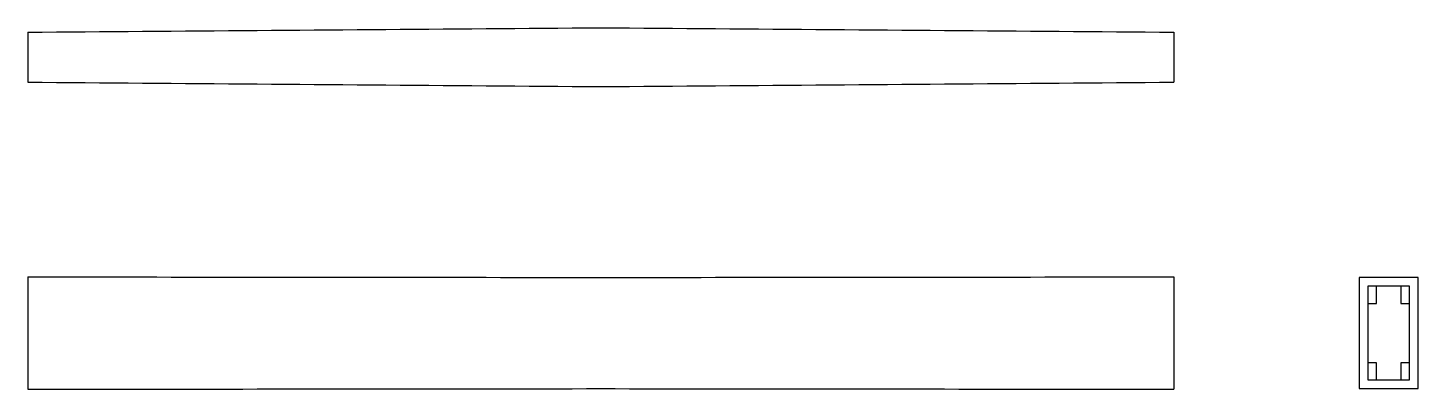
# Model space of a CAD drawing. Header units: inches. Extents: x 0 to 9.71, y -0.39 to 2.13.
import ezdxf

# ---------------------------------------------------------------- set-up
doc = ezdxf.new("R2010")
doc.units = ezdxf.units.IN

msp = doc.modelspace()

# ---------------------------------------------------------------- linework, layer by layer
at = {"layer": 'FRONT'}
for p, q in [((0, 0.392708), (0.1, 0.392605)), ((0, 0.392708), (0, -0.392708)), ((0.1, 0.392605), (0.2, 0.392501)), ((0.2, 0.392501), (0.3, 0.392398)), ((0.3, 0.392398), (0.4, 0.392295)), ((0.4, 0.392295), (0.5, 0.392192)), ((0.5, 0.392192), (0.6, 0.392089)), ((0.6, 0.392089), (0.7, 0.391985)), ((0.7, 0.391985), (0.8, 0.391882)), ((0.8, 0.391882), (0.9, 0.391779)), ((0.9, 0.391779), (1, 0.391676)), ((1, 0.391676), (1.1, 0.391573)), ((1.1, 0.391573), (1.2, 0.391469)), ((1.2, 0.391469), (1.3, 0.391366)), ((1.3, 0.391366), (1.4, 0.391263)), ((1.4, 0.391263), (1.5, 0.39116)), ((1.5, 0.39116), (1.6, 0.391056)), ((1.6, 0.391056), (1.7, 0.390953)), ((1.7, 0.390953), (1.8, 0.39085)), ((1.8, 0.39085), (1.9, 0.390747)), ((1.9, 0.390747), (2, 0.390644)), ((2, 0.390644), (2.1, 0.39054)), ((2.1, 0.39054), (2.2, 0.390437)), ((2.2, 0.390437), (2.3, 0.390334)), ((2.3, 0.390334), (2.4, 0.390231)), ((2.4, 0.390231), (2.5, 0.390128)), ((2.5, 0.390128), (2.6, 0.390024)), ((2.6, 0.390024), (2.7, 0.389921)), ((2.7, 0.389921), (2.8, 0.389818)), ((2.8, 0.389818), (2.9, 0.389715)), ((2.9, 0.389715), (3, 0.389612)), ((3, 0.389612), (3.1, 0.389508)), ((3.1, 0.389508), (3.2, 0.389405)), ((3.2, 0.389405), (3.3, 0.389302)), ((3.3, 0.389302), (3.4, 0.389199)), ((3.4, 0.389199), (3.5, 0.389096)), ((3.5, 0.389096), (3.6, 0.388992)), ((3.6, 0.388992), (3.7, 0.388889)), ((3.7, 0.388889), (3.8, 0.388786)), ((3.8, 0.388786), (3.9, 0.388683)), ((3.9, 0.388683), (4, 0.388579)), ((4, 0.388579), (4.1, 0.388683)), ((4.1, 0.388683), (4.2, 0.388786)), ((4.2, 0.388786), (4.3, 0.388889)), ((4.3, 0.388889), (4.4, 0.388992)), ((4.4, 0.388992), (4.5, 0.389096)), ((4.5, 0.389096), (4.6, 0.389199)), ((4.6, 0.389199), (4.7, 0.389302)), ((4.7, 0.389302), (4.8, 0.389405)), ((4.8, 0.389405), (4.9, 0.389508)), ((4.9, 0.389508), (5, 0.389612)), ((5, 0.389612), (5.1, 0.389715)), ((5.1, 0.389715), (5.2, 0.389818)), ((5.2, 0.389818), (5.3, 0.389921)), ((5.3, 0.389921), (5.4, 0.390024)), ((5.4, 0.390024), (5.5, 0.390128)), ((5.5, 0.390128), (5.6, 0.390231)), ((5.6, 0.390231), (5.7, 0.390334)), ((5.7, 0.390334), (5.8, 0.390437)), ((5.8, 0.390437), (5.9, 0.39054)), ((5.9, 0.39054), (6, 0.390644)), ((6, 0.390644), (6.1, 0.390747)), ((6.1, 0.390747), (6.2, 0.39085)), ((6.2, 0.39085), (6.3, 0.390953)), ((6.3, 0.390953), (6.4, 0.391056)), ((6.4, 0.391056), (6.5, 0.39116)), ((6.5, 0.39116), (6.6, 0.391263)), ((6.6, 0.391263), (6.7, 0.391366)), ((6.7, 0.391366), (6.8, 0.391469)), ((6.8, 0.391469), (6.9, 0.391573)), ((6.9, 0.391573), (7, 0.391676)), ((7, 0.391676), (7.1, 0.391779)), ((7.1, 0.391779), (7.2, 0.391882)), ((7.2, 0.391882), (7.3, 0.391985)), ((7.3, 0.391985), (7.4, 0.392089)), ((7.4, 0.392089), (7.5, 0.392192)), ((7.5, 0.392192), (7.6, 0.392295)), ((7.6, 0.392295), (7.7, 0.392398)), ((7.7, 0.392398), (7.8, 0.392501)), ((7.8, 0.392501), (7.9, 0.392605)), ((7.9, 0.392605), (8, 0.392708)), ((8, 0.392708), (8, -0.392708)), ((0, -0.392708), (0.1, -0.392605)), ((0.1, -0.392605), (0.2, -0.392501)), ((0.2, -0.392501), (0.3, -0.392398)), ((0.3, -0.392398), (0.4, -0.392295)), ((0.4, -0.392295), (0.5, -0.392192)), ((0.5, -0.392192), (0.6, -0.392089)), ((0.6, -0.392089), (0.7, -0.391985)), ((0.7, -0.391985), (0.8, -0.391882)), ((0.8, -0.391882), (0.9, -0.391779)), ((0.9, -0.391779), (1, -0.391676)), ((1, -0.391676), (1.1, -0.391573)), ((1.1, -0.391573), (1.2, -0.391469)), ((1.2, -0.391469), (1.3, -0.391366)), ((1.3, -0.391366), (1.4, -0.391263)), ((1.4, -0.391263), (1.5, -0.39116)), ((1.5, -0.39116), (1.6, -0.391056)), ((1.6, -0.391056), (1.7, -0.390953)), ((1.7, -0.390953), (1.8, -0.39085)), ((1.8, -0.39085), (1.9, -0.390747)), ((1.9, -0.390747), (2, -0.390644)), ((2, -0.390644), (2.1, -0.39054)), ((2.1, -0.39054), (2.2, -0.390437)), ((2.2, -0.390437), (2.3, -0.390334)), ((2.3, -0.390334), (2.4, -0.390231)), ((2.4, -0.390231), (2.5, -0.390128)), ((2.5, -0.390128), (2.6, -0.390024)), ((2.6, -0.390024), (2.7, -0.389921)), ((2.7, -0.389921), (2.8, -0.389818)), ((2.8, -0.389818), (2.9, -0.389715)), ((2.9, -0.389715), (3, -0.389612)), ((3, -0.389612), (3.1, -0.389508)), ((3.1, -0.389508), (3.2, -0.389405)), ((3.2, -0.389405), (3.3, -0.389302)), ((3.3, -0.389302), (3.4, -0.389199)), ((3.4, -0.389199), (3.5, -0.389096)), ((3.5, -0.389096), (3.6, -0.388992)), ((3.6, -0.388992), (3.7, -0.388889)), ((3.7, -0.388889), (3.8, -0.388786)), ((3.8, -0.388786), (3.9, -0.388683)), ((3.9, -0.388683), (4, -0.388579)), ((4, -0.388579), (4.1, -0.388683)), ((4.1, -0.388683), (4.2, -0.388786)), ((4.2, -0.388786), (4.3, -0.388889)), ((4.3, -0.388889), (4.4, -0.388992)), ((4.4, -0.388992), (4.5, -0.389096)), ((4.5, -0.389096), (4.6, -0.389199)), ((4.6, -0.389199), (4.7, -0.389302)), ((4.7, -0.389302), (4.8, -0.389405)), ((4.8, -0.389405), (4.9, -0.389508)), ((4.9, -0.389508), (5, -0.389612)), ((5, -0.389612), (5.1, -0.389715)), ((5.1, -0.389715), (5.2, -0.389818)), ((5.2, -0.389818), (5.3, -0.389921)), ((5.3, -0.389921), (5.4, -0.390024)), ((5.4, -0.390024), (5.5, -0.390128)), ((5.5, -0.390128), (5.6, -0.390231)), ((5.6, -0.390231), (5.7, -0.390334)), ((5.7, -0.390334), (5.8, -0.390437)), ((5.8, -0.390437), (5.9, -0.39054)), ((5.9, -0.39054), (6, -0.390644)), ((6, -0.390644), (6.1, -0.390747)), ((6.1, -0.390747), (6.2, -0.39085)), ((6.2, -0.39085), (6.3, -0.390953)), ((6.3, -0.390953), (6.4, -0.391056)), ((6.4, -0.391056), (6.5, -0.39116)), ((6.5, -0.39116), (6.6, -0.391263)), ((6.6, -0.391263), (6.7, -0.391366)), ((6.7, -0.391366), (6.8, -0.391469)), ((6.8, -0.391469), (6.9, -0.391573)), ((6.9, -0.391573), (7, -0.391676)), ((7, -0.391676), (7.1, -0.391779)), ((7.1, -0.391779), (7.2, -0.391882)), ((7.2, -0.391882), (7.3, -0.391985)), ((7.3, -0.391985), (7.4, -0.392089)), ((7.4, -0.392089), (7.5, -0.392192)), ((7.5, -0.392192), (7.6, -0.392295)), ((7.6, -0.392295), (7.7, -0.392398)), ((7.7, -0.392398), (7.8, -0.392501)), ((7.8, -0.392501), (7.9, -0.392605)), ((7.9, -0.392605), (8, -0.392708))]:
    msp.add_line(p, q, dxfattribs=at)
at = {"layer": 'SECTION'}
for p, q in [((9.70557, 0.388579), (9.29443, 0.388579)), ((9.29443, 0.388579), (9.29443, -0.388579)), ((9.70557, -0.388579), (9.70557, 0.388579)), ((9.645181, 0.32819), (9.354819, 0.32819)), ((9.354819, 0.32819), (9.354819, -0.32819)), ((9.415208, 0.32819), (9.354819, 0.32819)), ((9.354819, 0.32819), (9.354819, 0.207153)), ((9.415208, 0.207153), (9.415208, 0.32819)), ((9.645181, 0.32819), (9.584792, 0.32819)), ((9.584792, 0.32819), (9.584792, 0.207153)), ((9.645181, -0.32819), (9.645181, 0.32819)), ((9.645181, 0.207153), (9.645181, 0.32819)), ((9.354819, 0.207153), (9.415208, 0.207153)), ((9.584792, 0.207153), (9.645181, 0.207153)), ((9.415208, -0.207153), (9.354819, -0.207153)), ((9.354819, -0.207153), (9.354819, -0.32819)), ((9.415208, -0.32819), (9.415208, -0.207153)), ((9.645181, -0.207153), (9.584792, -0.207153)), ((9.584792, -0.207153), (9.584792, -0.32819)), ((9.645181, -0.32819), (9.645181, -0.207153)), ((9.354819, -0.32819), (9.645181, -0.32819)), ((9.354819, -0.32819), (9.415208, -0.32819)), ((9.584792, -0.32819), (9.645181, -0.32819)), ((9.29443, -0.388579), (9.70557, -0.388579))]:
    msp.add_line(p, q, dxfattribs=at)
at = {"layer": 'TOP'}
for p, q in [((0, 2.103124), (0.1, 2.103888)), ((0, 2.103124), (0, 1.753124)), ((0.1, 2.103888), (0.2, 2.104652)), ((0.2, 2.104652), (0.3, 2.105416)), ((0.3, 2.105416), (0.4, 2.106181)), ((0.4, 2.106181), (0.5, 2.106945)), ((0.5, 2.106945), (0.6, 2.107709)), ((0.6, 2.107709), (0.7, 2.108473)), ((0.7, 2.108473), (0.8, 2.109238)), ((0.8, 2.109238), (0.9, 2.110002)), ((0.9, 2.110002), (1, 2.110766)), ((1, 2.110766), (1.1, 2.11153)), ((1.1, 2.11153), (1.2, 2.112295)), ((1.2, 2.112295), (1.3, 2.113059)), ((1.3, 2.113059), (1.4, 2.113823)), ((1.4, 2.113823), (1.5, 2.114587)), ((1.5, 2.114587), (1.6, 2.115352)), ((1.6, 2.115352), (1.7, 2.116116)), ((1.7, 2.116116), (1.8, 2.11688)), ((1.8, 2.11688), (1.9, 2.117645)), ((1.9, 2.117645), (2, 2.118409)), ((2, 2.118409), (2.1, 2.119173)), ((2.1, 2.119173), (2.2, 2.119937)), ((2.2, 2.119937), (2.3, 2.120702)), ((2.3, 2.120702), (2.4, 2.121466)), ((2.4, 2.121466), (2.5, 2.12223)), ((2.5, 2.12223), (2.6, 2.122994)), ((2.6, 2.122994), (2.7, 2.123759)), ((2.7, 2.123759), (2.8, 2.124523)), ((2.8, 2.124523), (2.9, 2.125287)), ((2.9, 2.125287), (3, 2.126051)), ((3, 2.126051), (3.1, 2.126816)), ((3.1, 2.126816), (3.2, 2.12758)), ((3.2, 2.12758), (3.3, 2.128344)), ((3.3, 2.128344), (3.4, 2.129108)), ((3.4, 2.129108), (3.5, 2.129873)), ((3.5, 2.129873), (3.6, 2.130637)), ((3.6, 2.130637), (3.7, 2.131401)), ((3.7, 2.131401), (3.8, 2.132165)), ((3.8, 2.132165), (3.9, 2.13293)), ((3.9, 2.13293), (4, 2.133694)), ((4, 2.133694), (4.1, 2.13293)), ((4.1, 2.13293), (4.2, 2.132165)), ((4.2, 2.132165), (4.3, 2.131401)), ((4.3, 2.131401), (4.4, 2.130637)), ((4.4, 2.130637), (4.5, 2.129873)), ((4.5, 2.129873), (4.6, 2.129108)), ((4.6, 2.129108), (4.7, 2.128344)), ((4.7, 2.128344), (4.8, 2.12758)), ((4.8, 2.12758), (4.9, 2.126816)), ((4.9, 2.126816), (5, 2.126051)), ((5, 2.126051), (5.1, 2.125287)), ((5.1, 2.125287), (5.2, 2.124523)), ((5.2, 2.124523), (5.3, 2.123759)), ((5.3, 2.123759), (5.4, 2.122994)), ((5.4, 2.122994), (5.5, 2.12223)), ((5.5, 2.12223), (5.6, 2.121466)), ((5.6, 2.121466), (5.7, 2.120702)), ((5.7, 2.120702), (5.8, 2.119937)), ((5.8, 2.119937), (5.9, 2.119173)), ((5.9, 2.119173), (6, 2.118409)), ((6, 2.118409), (6.1, 2.117645)), ((6.1, 2.117645), (6.2, 2.11688)), ((6.2, 2.11688), (6.3, 2.116116)), ((6.3, 2.116116), (6.4, 2.115352)), ((6.4, 2.115352), (6.5, 2.114587)), ((6.5, 2.114587), (6.6, 2.113823)), ((6.6, 2.113823), (6.7, 2.113059)), ((6.7, 2.113059), (6.8, 2.112295)), ((6.8, 2.112295), (6.9, 2.11153)), ((6.9, 2.11153), (7, 2.110766)), ((7, 2.110766), (7.1, 2.110002)), ((7.1, 2.110002), (7.2, 2.109238)), ((7.2, 2.109238), (7.3, 2.108473)), ((7.3, 2.108473), (7.4, 2.107709)), ((7.4, 2.107709), (7.5, 2.106945)), ((7.5, 2.106945), (7.6, 2.106181)), ((7.6, 2.106181), (7.7, 2.105416)), ((7.7, 2.105416), (7.8, 2.104652)), ((7.8, 2.104652), (7.9, 2.103888)), ((7.9, 2.103888), (8, 2.103124)), ((8, 2.103124), (8, 1.753124)), ((0, 1.753124), (0.1, 1.752359)), ((0.1, 1.752359), (0.2, 1.751595)), ((0.2, 1.751595), (0.3, 1.750831)), ((0.3, 1.750831), (0.4, 1.750067)), ((0.4, 1.750067), (0.5, 1.749302)), ((0.5, 1.749302), (0.6, 1.748538)), ((0.6, 1.748538), (0.7, 1.747774)), ((0.7, 1.747774), (0.8, 1.747009)), ((0.8, 1.747009), (0.9, 1.746245)), ((7.1, 1.746245), (7.2, 1.747009)), ((7.2, 1.747009), (7.3, 1.747774)), ((7.3, 1.747774), (7.4, 1.748538)), ((7.4, 1.748538), (7.5, 1.749302)), ((7.5, 1.749302), (7.6, 1.750067)), ((7.6, 1.750067), (7.7, 1.750831)), ((7.7, 1.750831), (7.8, 1.751595)), ((7.8, 1.751595), (7.9, 1.752359)), ((7.9, 1.752359), (8, 1.753124)), ((0.9, 1.746245), (1, 1.745481)), ((1, 1.745481), (1.1, 1.744717)), ((1.1, 1.744717), (1.2, 1.743952)), ((1.2, 1.743952), (1.3, 1.743188)), ((1.3, 1.743188), (1.4, 1.742424)), ((1.4, 1.742424), (1.5, 1.74166)), ((1.5, 1.74166), (1.6, 1.740895)), ((1.6, 1.740895), (1.7, 1.740131)), ((1.7, 1.740131), (1.8, 1.739367)), ((1.8, 1.739367), (1.9, 1.738603)), ((1.9, 1.738603), (2, 1.737838)), ((2, 1.737838), (2.1, 1.737074)), ((2.1, 1.737074), (2.2, 1.73631)), ((2.2, 1.73631), (2.3, 1.735546)), ((2.3, 1.735546), (2.4, 1.734781)), ((2.4, 1.734781), (2.5, 1.734017)), ((2.5, 1.734017), (2.6, 1.733253)), ((2.6, 1.733253), (2.7, 1.732489)), ((2.7, 1.732489), (2.8, 1.731724)), ((2.8, 1.731724), (2.9, 1.73096)), ((2.9, 1.73096), (3, 1.730196)), ((3, 1.730196), (3.1, 1.729431)), ((3.1, 1.729431), (3.2, 1.728667)), ((3.2, 1.728667), (3.3, 1.727903)), ((3.3, 1.727903), (3.4, 1.727139)), ((3.4, 1.727139), (3.5, 1.726374)), ((3.5, 1.726374), (3.6, 1.72561)), ((3.6, 1.72561), (3.7, 1.724846)), ((3.7, 1.724846), (3.8, 1.724082)), ((3.8, 1.724082), (3.9, 1.723317)), ((3.9, 1.723317), (4, 1.722553)), ((4, 1.722553), (4.1, 1.723317)), ((4.1, 1.723317), (4.2, 1.724082)), ((4.2, 1.724082), (4.3, 1.724846)), ((4.3, 1.724846), (4.4, 1.72561)), ((4.4, 1.72561), (4.5, 1.726374)), ((4.5, 1.726374), (4.6, 1.727139)), ((4.6, 1.727139), (4.7, 1.727903)), ((4.7, 1.727903), (4.8, 1.728667)), ((4.8, 1.728667), (4.9, 1.729431)), ((4.9, 1.729431), (5, 1.730196)), ((5, 1.730196), (5.1, 1.73096)), ((5.1, 1.73096), (5.2, 1.731724)), ((5.2, 1.731724), (5.3, 1.732489)), ((5.3, 1.732489), (5.4, 1.733253)), ((5.4, 1.733253), (5.5, 1.734017)), ((5.5, 1.734017), (5.6, 1.734781)), ((5.6, 1.734781), (5.7, 1.735546)), ((5.7, 1.735546), (5.8, 1.73631)), ((5.8, 1.73631), (5.9, 1.737074)), ((5.9, 1.737074), (6, 1.737838)), ((6, 1.737838), (6.1, 1.738603)), ((6.1, 1.738603), (6.2, 1.739367)), ((6.2, 1.739367), (6.3, 1.740131)), ((6.3, 1.740131), (6.4, 1.740895)), ((6.4, 1.740895), (6.5, 1.74166)), ((6.5, 1.74166), (6.6, 1.742424)), ((6.6, 1.742424), (6.7, 1.743188)), ((6.7, 1.743188), (6.8, 1.743952)), ((6.8, 1.743952), (6.9, 1.744717)), ((6.9, 1.744717), (7, 1.745481)), ((7, 1.745481), (7.1, 1.746245))]:
    msp.add_line(p, q, dxfattribs=at)

doc.saveas('drawing.dxf')
